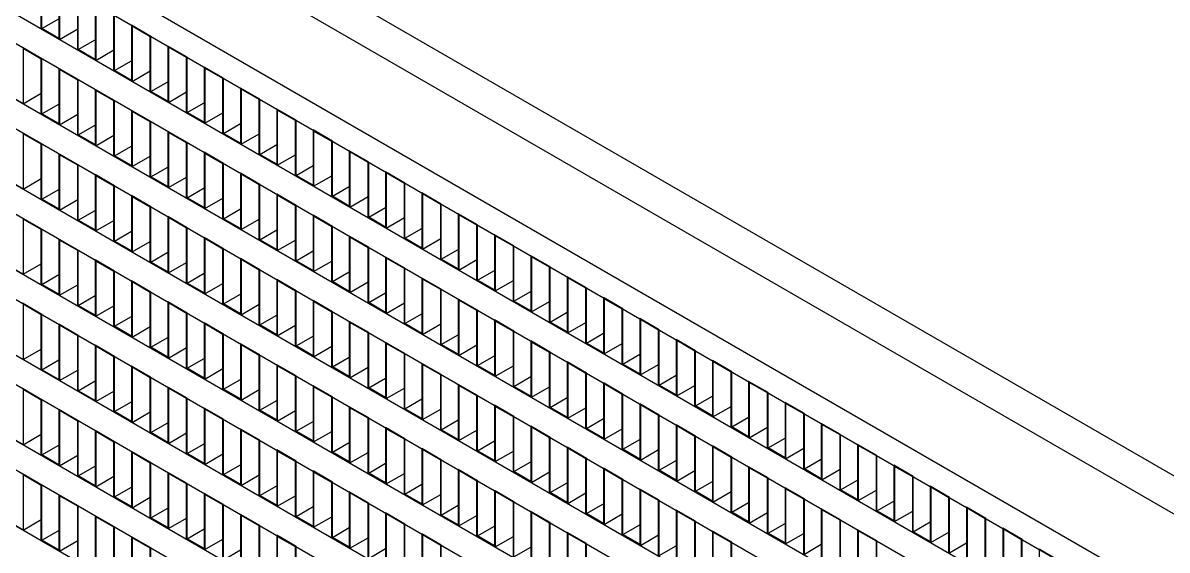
# Model space of a CAD drawing. Header units: millimetres. Extents: x -8604 to -3995, y 3123 to 6155.
# Drawn here: x -6917.2 to -6783.5, y 5052.8 to 5114.4 of the extents above; entities that cross this region are included whole.
import ezdxf

# ---------------------------------------------------------------- set-up
doc = ezdxf.new("R2010")
doc.units = ezdxf.units.MM

msp = doc.modelspace()

# ---------------------------------------------------------------- linework, layer by layer
at = {"color": 7, "linetype": 'Continuous', "lineweight": 25}
for p, q in [((-6934.22, 5148.97), (-6637.24, 4977.52)), ((-6936.16, 5145.62), (-6639.17, 4974.17)), ((-6933.68, 5134.17), (-6649.15, 4969.91)), ((-6930.86, 5129.36), (-6649.43, 4966.89)), ((-6930.86, 5122.82), (-6649.43, 4960.36)), ((-6915.02, 5113.68), (-6915.02, 5120.13)), ((-6914.95, 5113.72), (-6914.95, 5120.17)), ((-6930.86, 5119.39), (-6649.43, 4956.93)), ((-6912.97, 5119.03), (-6912.97, 5112.58)), ((-6912.9, 5118.91), (-6912.9, 5112.46)), ((-6910.77, 5111.23), (-6910.77, 5117.68)), ((-6910.7, 5111.27), (-6910.7, 5117.72)), ((-6908.72, 5116.58), (-6908.72, 5110.13)), ((-6908.65, 5116.46), (-6908.65, 5110.01)), ((-6914.95, 5113.72), (-6912.97, 5114.86)), ((-6906.53, 5108.78), (-6906.53, 5115.23)), ((-6906.46, 5108.82), (-6906.46, 5115.27)), ((-6912.9, 5112.46), (-6915.02, 5113.68)), ((-6912.97, 5112.58), (-6914.95, 5113.72)), ((-6912.9, 5112.46), (-6910.77, 5113.68)), ((-6904.48, 5114.13), (-6904.48, 5107.68)), ((-6902.22, 5112.82), (-6904.48, 5114.13)), ((-6902.29, 5112.78), (-6904.41, 5114.01)), ((-6904.41, 5114.01), (-6904.41, 5107.56)), ((-6930.86, 5112.86), (-6649.43, 4950.4)), ((-6910.7, 5111.27), (-6908.72, 5112.41)), ((-6902.29, 5106.33), (-6902.29, 5112.78)), ((-6902.22, 5106.37), (-6902.22, 5112.82)), ((-6914.95, 5110.21), (-6917.21, 5111.52)), ((-6915.02, 5110.17), (-6917.14, 5111.39)), ((-6917.14, 5111.39), (-6917.14, 5104.94)), ((-6908.65, 5110.01), (-6910.77, 5111.23)), ((-6908.72, 5110.13), (-6910.7, 5111.27)), ((-6908.65, 5110.01), (-6906.53, 5111.23)), ((-6900.24, 5111.68), (-6900.24, 5105.23)), ((-6897.98, 5110.37), (-6900.24, 5111.68)), ((-6898.05, 5110.33), (-6900.17, 5111.56)), ((-6900.17, 5111.56), (-6900.17, 5105.11)), ((-6930.86, 5109.43), (-6649.43, 4946.97)), ((-6915.02, 5103.72), (-6915.02, 5110.17)), ((-6914.95, 5103.76), (-6914.95, 5110.21)), ((-6906.46, 5108.82), (-6904.48, 5109.97)), ((-6898.05, 5103.88), (-6898.05, 5110.33)), ((-6897.98, 5103.92), (-6897.98, 5110.37)), ((-6896, 5109.23), (-6896, 5102.78)), ((-6893.73, 5107.93), (-6896, 5109.23)), ((-6912.97, 5109.07), (-6912.97, 5102.62)), ((-6910.7, 5107.76), (-6912.97, 5109.07)), ((-6910.77, 5107.72), (-6912.9, 5108.94)), ((-6912.9, 5108.94), (-6912.9, 5102.49)), ((-6904.41, 5107.56), (-6906.53, 5108.78)), ((-6904.48, 5107.68), (-6906.46, 5108.82)), ((-6904.41, 5107.56), (-6902.29, 5108.78)), ((-6893.8, 5107.88), (-6895.92, 5109.11)), ((-6895.92, 5109.11), (-6895.92, 5102.66)), ((-6893.8, 5101.43), (-6893.8, 5107.88)), ((-6893.73, 5101.48), (-6893.73, 5107.93)), ((-6910.77, 5101.27), (-6910.77, 5107.72)), ((-6910.7, 5101.31), (-6910.7, 5107.76)), ((-6908.72, 5106.62), (-6908.72, 5100.17)), ((-6906.46, 5105.31), (-6908.72, 5106.62)), ((-6902.22, 5106.37), (-6900.24, 5107.52)), ((-6891.75, 5106.78), (-6891.75, 5100.33)), ((-6889.49, 5105.48), (-6891.75, 5106.78)), ((-6889.56, 5105.44), (-6891.68, 5106.66)), ((-6891.68, 5106.66), (-6891.68, 5100.21)), ((-6917.14, 5104.94), (-6919.26, 5106.17)), ((-6917.14, 5104.94), (-6915.02, 5106.17)), ((-6906.53, 5105.27), (-6908.65, 5106.5)), ((-6908.65, 5106.5), (-6908.65, 5100.04)), ((-6906.53, 5098.82), (-6906.53, 5105.27)), ((-6906.46, 5098.86), (-6906.46, 5105.31)), ((-6900.17, 5105.11), (-6902.29, 5106.33)), ((-6900.24, 5105.23), (-6902.22, 5106.37)), ((-6900.17, 5105.11), (-6898.05, 5106.33)), ((-6889.56, 5098.98), (-6889.56, 5105.44)), ((-6889.49, 5099.03), (-6889.49, 5105.48)), ((-6914.95, 5103.76), (-6912.97, 5104.9)), ((-6904.48, 5104.17), (-6904.48, 5097.72)), ((-6902.22, 5102.86), (-6904.48, 5104.17)), ((-6902.29, 5102.82), (-6904.41, 5104.05)), ((-6904.41, 5104.05), (-6904.41, 5097.6)), ((-6895.92, 5102.66), (-6898.05, 5103.88)), ((-6897.98, 5103.92), (-6896, 5105.07)), ((-6896, 5102.78), (-6897.98, 5103.92)), ((-6895.92, 5102.66), (-6893.8, 5103.88)), ((-6887.51, 5104.33), (-6887.51, 5097.88)), ((-6885.25, 5103.03), (-6887.51, 5104.33)), ((-6885.32, 5102.99), (-6887.44, 5104.21)), ((-6887.44, 5104.21), (-6887.44, 5097.76)), ((-6930.86, 5102.9), (-6649.43, 4940.44)), ((-6912.9, 5102.49), (-6915.02, 5103.72)), ((-6912.97, 5102.62), (-6914.95, 5103.76)), ((-6912.9, 5102.49), (-6910.77, 5103.72)), ((-6902.29, 5096.37), (-6902.29, 5102.82)), ((-6902.22, 5096.41), (-6902.22, 5102.86)), ((-6893.73, 5101.48), (-6891.75, 5102.62)), ((-6885.32, 5096.54), (-6885.32, 5102.99)), ((-6885.25, 5096.58), (-6885.25, 5103.03)), ((-6914.95, 5100.25), (-6917.21, 5101.55)), ((-6915.02, 5100.21), (-6917.14, 5101.43)), ((-6917.14, 5101.43), (-6917.14, 5094.98)), ((-6908.65, 5100.04), (-6910.77, 5101.27)), ((-6910.7, 5101.31), (-6908.72, 5102.45)), ((-6908.72, 5100.17), (-6910.7, 5101.31)), ((-6908.65, 5100.04), (-6906.53, 5101.27)), ((-6900.24, 5101.72), (-6900.24, 5095.27)), ((-6897.98, 5100.41), (-6900.24, 5101.72)), ((-6898.05, 5100.37), (-6900.17, 5101.6)), ((-6900.17, 5101.6), (-6900.17, 5095.15)), ((-6891.68, 5100.21), (-6893.8, 5101.43)), ((-6891.75, 5100.33), (-6893.73, 5101.48)), ((-6891.68, 5100.21), (-6889.56, 5101.43)), ((-6883.27, 5101.88), (-6883.27, 5095.43)), ((-6881.01, 5100.58), (-6883.27, 5101.88)), ((-6881.08, 5100.54), (-6883.2, 5101.76)), ((-6883.2, 5101.76), (-6883.2, 5095.31)), ((-6915.02, 5093.76), (-6915.02, 5100.21)), ((-6914.95, 5093.8), (-6914.95, 5100.25)), ((-6906.46, 5098.86), (-6904.48, 5100)), ((-6898.05, 5093.92), (-6898.05, 5100.37)), ((-6897.98, 5093.96), (-6897.98, 5100.41)), ((-6889.49, 5099.03), (-6887.51, 5100.17)), ((-6881.08, 5094.09), (-6881.08, 5100.54)), ((-6881.01, 5094.13), (-6881.01, 5100.58)), ((-6930.86, 5099.47), (-6649.43, 4937.01)), ((-6912.97, 5099.11), (-6912.97, 5092.65)), ((-6910.7, 5097.8), (-6912.97, 5099.11)), ((-6910.77, 5097.76), (-6912.9, 5098.98)), ((-6912.9, 5098.98), (-6912.9, 5092.53)), ((-6904.41, 5097.6), (-6906.53, 5098.82)), ((-6904.48, 5097.72), (-6906.46, 5098.86)), ((-6904.41, 5097.6), (-6902.29, 5098.82)), ((-6896, 5099.27), (-6896, 5092.82)), ((-6893.73, 5097.96), (-6896, 5099.27)), ((-6893.8, 5097.92), (-6895.92, 5099.15)), ((-6895.92, 5099.15), (-6895.92, 5092.7)), ((-6887.44, 5097.76), (-6889.56, 5098.98)), ((-6887.51, 5097.88), (-6889.49, 5099.03)), ((-6887.44, 5097.76), (-6885.32, 5098.98)), ((-6879.03, 5099.44), (-6879.03, 5092.98)), ((-6876.76, 5098.13), (-6879.03, 5099.44)), ((-6876.83, 5098.09), (-6878.95, 5099.31)), ((-6878.95, 5099.31), (-6878.95, 5092.86)), ((-6910.77, 5091.31), (-6910.77, 5097.76)), ((-6910.7, 5091.35), (-6910.7, 5097.8)), ((-6902.22, 5096.41), (-6900.24, 5097.55)), ((-6893.8, 5091.47), (-6893.8, 5097.92)), ((-6893.73, 5091.51), (-6893.73, 5097.96)), ((-6885.25, 5096.58), (-6883.27, 5097.72)), ((-6876.83, 5091.64), (-6876.83, 5098.09)), ((-6876.76, 5091.68), (-6876.76, 5098.13)), ((-6917.14, 5094.98), (-6919.26, 5096.21)), ((-6917.14, 5094.98), (-6915.02, 5096.21)), ((-6908.72, 5096.66), (-6908.72, 5090.21)), ((-6906.46, 5095.35), (-6908.72, 5096.66)), ((-6906.53, 5095.31), (-6908.65, 5096.53)), ((-6908.65, 5096.53), (-6908.65, 5090.08)), ((-6900.17, 5095.15), (-6902.29, 5096.37)), ((-6900.24, 5095.27), (-6902.22, 5096.41)), ((-6900.17, 5095.15), (-6898.05, 5096.37)), ((-6891.75, 5096.82), (-6891.75, 5090.37)), ((-6889.49, 5095.51), (-6891.75, 5096.82)), ((-6889.56, 5095.47), (-6891.68, 5096.7)), ((-6891.68, 5096.7), (-6891.68, 5090.25)), ((-6883.2, 5095.31), (-6885.32, 5096.54)), ((-6883.27, 5095.43), (-6885.25, 5096.58)), ((-6883.2, 5095.31), (-6881.08, 5096.54)), ((-6874.78, 5096.99), (-6874.78, 5090.54)), ((-6872.52, 5095.68), (-6874.78, 5096.99)), ((-6872.59, 5095.64), (-6874.71, 5096.86)), ((-6874.71, 5096.86), (-6874.71, 5090.41)), ((-6914.95, 5093.8), (-6912.97, 5094.94)), ((-6906.53, 5088.86), (-6906.53, 5095.31)), ((-6906.46, 5088.9), (-6906.46, 5095.35)), ((-6897.98, 5093.96), (-6896, 5095.11)), ((-6889.56, 5089.02), (-6889.56, 5095.47)), ((-6889.49, 5089.06), (-6889.49, 5095.51)), ((-6881.01, 5094.13), (-6879.03, 5095.27)), ((-6872.59, 5089.19), (-6872.59, 5095.64)), ((-6872.52, 5089.23), (-6872.52, 5095.68)), ((-6870.54, 5094.54), (-6870.54, 5088.09)), ((-6868.28, 5093.23), (-6870.54, 5094.54)), ((-6912.9, 5092.53), (-6915.02, 5093.76)), ((-6912.97, 5092.65), (-6914.95, 5093.8)), ((-6912.9, 5092.53), (-6910.77, 5093.76)), ((-6904.48, 5094.21), (-6904.48, 5087.76)), ((-6902.22, 5092.9), (-6904.48, 5094.21)), ((-6902.29, 5092.86), (-6904.41, 5094.08)), ((-6904.41, 5094.08), (-6904.41, 5087.63)), ((-6895.92, 5092.7), (-6898.05, 5093.92)), ((-6896, 5092.82), (-6897.98, 5093.96)), ((-6895.92, 5092.7), (-6893.8, 5093.92)), ((-6887.51, 5094.37), (-6887.51, 5087.92)), ((-6885.25, 5093.07), (-6887.51, 5094.37)), ((-6885.32, 5093.02), (-6887.44, 5094.25)), ((-6887.44, 5094.25), (-6887.44, 5087.8)), ((-6878.95, 5092.86), (-6881.08, 5094.09)), ((-6879.03, 5092.98), (-6881.01, 5094.13)), ((-6878.95, 5092.86), (-6876.83, 5094.09)), ((-6868.35, 5093.19), (-6870.47, 5094.41)), ((-6870.47, 5094.41), (-6870.47, 5087.96)), ((-6868.35, 5086.74), (-6868.35, 5093.19)), ((-6868.28, 5086.78), (-6868.28, 5093.23)), ((-6930.86, 5092.94), (-6649.43, 4930.47)), ((-6910.7, 5091.35), (-6908.72, 5092.49)), ((-6902.29, 5086.41), (-6902.29, 5092.86)), ((-6902.22, 5086.45), (-6902.22, 5092.9)), ((-6893.73, 5091.51), (-6891.75, 5092.66)), ((-6885.32, 5086.57), (-6885.32, 5093.02)), ((-6885.25, 5086.61), (-6885.25, 5093.07)), ((-6883.27, 5091.92), (-6883.27, 5085.47)), ((-6881.01, 5090.62), (-6883.27, 5091.92)), ((-6876.76, 5091.68), (-6874.78, 5092.82)), ((-6866.3, 5092.09), (-6866.3, 5085.64)), ((-6864.03, 5090.78), (-6866.3, 5092.09)), ((-6864.11, 5090.74), (-6866.23, 5091.96)), ((-6866.23, 5091.96), (-6866.23, 5085.51)), ((-6914.95, 5090.29), (-6917.21, 5091.59)), ((-6915.02, 5090.25), (-6917.14, 5091.47)), ((-6917.14, 5091.47), (-6917.14, 5085.02)), ((-6908.65, 5090.08), (-6910.77, 5091.31)), ((-6908.72, 5090.21), (-6910.7, 5091.35)), ((-6908.65, 5090.08), (-6906.53, 5091.31)), ((-6900.24, 5091.76), (-6900.24, 5085.31)), ((-6897.98, 5090.45), (-6900.24, 5091.76)), ((-6898.05, 5090.41), (-6900.17, 5091.64)), ((-6900.17, 5091.64), (-6900.17, 5085.18)), ((-6891.68, 5090.25), (-6893.8, 5091.47)), ((-6891.75, 5090.37), (-6893.73, 5091.51)), ((-6891.68, 5090.25), (-6889.56, 5091.47)), ((-6881.08, 5090.58), (-6883.2, 5091.8)), ((-6883.2, 5091.8), (-6883.2, 5085.35)), ((-6881.08, 5084.12), (-6881.08, 5090.58)), ((-6881.01, 5084.17), (-6881.01, 5090.62)), ((-6874.71, 5090.41), (-6876.83, 5091.64)), ((-6874.78, 5090.54), (-6876.76, 5091.68)), ((-6874.71, 5090.41), (-6872.59, 5091.64)), ((-6864.11, 5084.29), (-6864.11, 5090.74)), ((-6864.03, 5084.33), (-6864.03, 5090.78)), ((-6930.86, 5089.51), (-6649.43, 4927.04)), ((-6915.02, 5083.79), (-6915.02, 5090.25)), ((-6914.95, 5083.84), (-6914.95, 5090.29)), ((-6906.46, 5088.9), (-6904.48, 5090.04)), ((-6898.05, 5083.96), (-6898.05, 5090.41)), ((-6897.98, 5084), (-6897.98, 5090.45)), ((-6896, 5089.31), (-6896, 5082.86)), ((-6893.73, 5088), (-6896, 5089.31)), ((-6893.8, 5087.96), (-6895.92, 5089.19)), ((-6895.92, 5089.19), (-6895.92, 5082.74)), ((-6889.49, 5089.06), (-6887.51, 5090.21)), ((-6879.03, 5089.47), (-6879.03, 5083.02)), ((-6876.76, 5088.17), (-6879.03, 5089.47)), ((-6876.83, 5088.13), (-6878.95, 5089.35)), ((-6878.95, 5089.35), (-6878.95, 5082.9)), ((-6870.47, 5087.96), (-6872.59, 5089.19)), ((-6872.52, 5089.23), (-6870.54, 5090.37)), ((-6870.54, 5088.09), (-6872.52, 5089.23)), ((-6870.47, 5087.96), (-6868.35, 5089.19)), ((-6862.05, 5089.64), (-6862.05, 5083.19)), ((-6859.79, 5088.33), (-6862.05, 5089.64)), ((-6859.86, 5088.29), (-6861.98, 5089.52)), ((-6861.98, 5089.52), (-6861.98, 5083.07)), ((-6912.97, 5089.14), (-6912.97, 5082.69)), ((-6910.7, 5087.84), (-6912.97, 5089.14)), ((-6910.77, 5087.8), (-6912.9, 5089.02)), ((-6912.9, 5089.02), (-6912.9, 5082.57)), ((-6910.7, 5081.39), (-6910.7, 5087.84)), ((-6904.41, 5087.63), (-6906.53, 5088.86)), ((-6904.48, 5087.76), (-6906.46, 5088.9)), ((-6904.41, 5087.63), (-6902.29, 5088.86)), ((-6893.8, 5081.51), (-6893.8, 5087.96)), ((-6893.73, 5081.55), (-6893.73, 5088)), ((-6887.44, 5087.8), (-6889.56, 5089.02)), ((-6887.51, 5087.92), (-6889.49, 5089.06)), ((-6887.44, 5087.8), (-6885.32, 5089.02)), ((-6876.83, 5081.68), (-6876.83, 5088.13)), ((-6876.76, 5081.72), (-6876.76, 5088.17)), ((-6868.28, 5086.78), (-6866.3, 5087.92)), ((-6859.86, 5081.84), (-6859.86, 5088.29)), ((-6859.79, 5081.88), (-6859.79, 5088.33)), ((-6910.77, 5081.35), (-6910.77, 5087.8)), ((-6908.72, 5086.69), (-6908.72, 5080.24)), ((-6906.46, 5085.39), (-6908.72, 5086.69)), ((-6906.53, 5085.35), (-6908.65, 5086.57)), ((-6908.65, 5086.57), (-6908.65, 5080.12)), ((-6902.22, 5086.45), (-6900.24, 5087.59)), ((-6891.75, 5086.86), (-6891.75, 5080.41)), ((-6889.49, 5085.55), (-6891.75, 5086.86)), ((-6889.56, 5085.51), (-6891.68, 5086.74)), ((-6891.68, 5086.74), (-6891.68, 5080.29)), ((-6883.2, 5085.35), (-6885.32, 5086.57)), ((-6885.25, 5086.61), (-6883.27, 5087.76)), ((-6883.27, 5085.47), (-6885.25, 5086.61)), ((-6883.2, 5085.35), (-6881.08, 5086.57)), ((-6874.78, 5087.02), (-6874.78, 5080.57)), ((-6872.52, 5085.72), (-6874.78, 5087.02)), ((-6872.59, 5085.68), (-6874.71, 5086.9)), ((-6874.71, 5086.9), (-6874.71, 5080.45)), ((-6866.23, 5085.51), (-6868.35, 5086.74)), ((-6866.3, 5085.64), (-6868.28, 5086.78)), ((-6866.23, 5085.51), (-6864.11, 5086.74)), ((-6857.81, 5087.19), (-6857.81, 5080.74)), ((-6855.55, 5085.88), (-6857.81, 5087.19)), ((-6855.62, 5085.84), (-6857.74, 5087.07)), ((-6857.74, 5087.07), (-6857.74, 5080.62)), ((-6917.14, 5085.02), (-6919.26, 5086.24)), ((-6917.14, 5085.02), (-6915.02, 5086.24)), ((-6906.53, 5078.9), (-6906.53, 5085.35)), ((-6906.46, 5078.94), (-6906.46, 5085.39)), ((-6900.17, 5085.18), (-6902.29, 5086.41)), ((-6900.24, 5085.31), (-6902.22, 5086.45)), ((-6900.17, 5085.18), (-6898.05, 5086.41)), ((-6897.98, 5084), (-6896, 5085.14)), ((-6889.56, 5079.06), (-6889.56, 5085.51)), ((-6889.49, 5079.1), (-6889.49, 5085.55)), ((-6881.01, 5084.17), (-6879.03, 5085.31)), ((-6872.59, 5079.23), (-6872.59, 5085.68)), ((-6872.52, 5079.27), (-6872.52, 5085.72)), ((-6864.03, 5084.33), (-6862.05, 5085.47)), ((-6855.62, 5079.39), (-6855.62, 5085.84)), ((-6855.55, 5079.43), (-6855.55, 5085.88)), ((-6914.95, 5083.84), (-6912.97, 5084.98)), ((-6912.97, 5082.69), (-6914.95, 5083.84)), ((-6904.48, 5084.25), (-6904.48, 5077.79)), ((-6902.22, 5082.94), (-6904.48, 5084.25)), ((-6902.29, 5082.9), (-6904.41, 5084.12)), ((-6904.41, 5084.12), (-6904.41, 5077.67)), ((-6895.92, 5082.74), (-6898.05, 5083.96)), ((-6896, 5082.86), (-6897.98, 5084)), ((-6895.92, 5082.74), (-6893.8, 5083.96)), ((-6887.51, 5084.41), (-6887.51, 5077.96)), ((-6885.25, 5083.1), (-6887.51, 5084.41)), ((-6885.32, 5083.06), (-6887.44, 5084.29)), ((-6887.44, 5084.29), (-6887.44, 5077.84)), ((-6878.95, 5082.9), (-6881.08, 5084.12)), ((-6879.03, 5083.02), (-6881.01, 5084.17)), ((-6878.95, 5082.9), (-6876.83, 5084.12)), ((-6870.54, 5084.57), (-6870.54, 5078.12)), ((-6868.28, 5083.27), (-6870.54, 5084.57)), ((-6868.35, 5083.23), (-6870.47, 5084.45)), ((-6870.47, 5084.45), (-6870.47, 5078)), ((-6861.98, 5083.07), (-6864.11, 5084.29)), ((-6862.05, 5083.19), (-6864.03, 5084.33)), ((-6861.98, 5083.07), (-6859.86, 5084.29)), ((-6853.57, 5084.74), (-6853.57, 5078.29)), ((-6851.31, 5083.43), (-6853.57, 5084.74)), ((-6851.38, 5083.39), (-6853.5, 5084.62)), ((-6853.5, 5084.62), (-6853.5, 5078.17)), ((-6930.86, 5082.98), (-6649.43, 4920.51)), ((-6912.9, 5082.57), (-6915.02, 5083.79)), ((-6912.9, 5082.57), (-6910.77, 5083.79)), ((-6910.7, 5081.39), (-6908.72, 5082.53)), ((-6902.29, 5076.45), (-6902.29, 5082.9)), ((-6902.22, 5076.49), (-6902.22, 5082.94)), ((-6893.73, 5081.55), (-6891.75, 5082.69)), ((-6885.32, 5076.61), (-6885.32, 5083.06)), ((-6885.25, 5076.65), (-6885.25, 5083.1)), ((-6876.76, 5081.72), (-6874.78, 5082.86)), ((-6868.35, 5076.78), (-6868.35, 5083.23)), ((-6868.28, 5076.82), (-6868.28, 5083.27)), ((-6859.79, 5081.88), (-6857.81, 5083.02)), ((-6851.38, 5076.94), (-6851.38, 5083.39)), ((-6851.31, 5076.98), (-6851.31, 5083.43)), ((-6914.95, 5080.32), (-6917.21, 5081.63)), ((-6915.02, 5080.28), (-6917.14, 5081.51)), ((-6917.14, 5081.51), (-6917.14, 5075.06)), ((-6908.65, 5080.12), (-6910.77, 5081.35)), ((-6908.72, 5080.24), (-6910.7, 5081.39)), ((-6908.65, 5080.12), (-6906.53, 5081.35)), ((-6900.24, 5081.8), (-6900.24, 5075.35)), ((-6897.98, 5080.49), (-6900.24, 5081.8)), ((-6898.05, 5080.45), (-6900.17, 5081.67)), ((-6900.17, 5081.67), (-6900.17, 5075.22)), ((-6891.68, 5080.29), (-6893.8, 5081.51)), ((-6891.75, 5080.41), (-6893.73, 5081.55)), ((-6891.68, 5080.29), (-6889.56, 5081.51)), ((-6883.27, 5081.96), (-6883.27, 5075.51)), ((-6881.01, 5080.65), (-6883.27, 5081.96)), ((-6881.08, 5080.61), (-6883.2, 5081.84)), ((-6883.2, 5081.84), (-6883.2, 5075.39)), ((-6874.71, 5080.45), (-6876.83, 5081.68)), ((-6874.78, 5080.57), (-6876.76, 5081.72)), ((-6874.71, 5080.45), (-6872.59, 5081.68)), ((-6866.3, 5082.13), (-6866.3, 5075.67)), ((-6864.03, 5080.82), (-6866.3, 5082.13)), ((-6864.11, 5080.78), (-6866.23, 5082)), ((-6866.23, 5082), (-6866.23, 5075.55)), ((-6857.74, 5080.62), (-6859.86, 5081.84)), ((-6857.81, 5080.74), (-6859.79, 5081.88)), ((-6857.74, 5080.62), (-6855.62, 5081.84)), ((-6849.33, 5082.29), (-6849.33, 5075.84)), ((-6847.06, 5080.98), (-6849.33, 5082.29)), ((-6847.13, 5080.94), (-6849.26, 5082.17)), ((-6849.26, 5082.17), (-6849.26, 5075.72)), ((-6915.02, 5073.83), (-6915.02, 5080.28)), ((-6914.95, 5073.87), (-6914.95, 5080.32)), ((-6906.46, 5078.94), (-6904.48, 5080.08)), ((-6898.05, 5074), (-6898.05, 5080.45)), ((-6897.98, 5074.04), (-6897.98, 5080.49)), ((-6889.49, 5079.1), (-6887.51, 5080.25)), ((-6881.08, 5074.16), (-6881.08, 5080.61)), ((-6881.01, 5074.2), (-6881.01, 5080.65)), ((-6872.52, 5079.27), (-6870.54, 5080.41)), ((-6864.11, 5074.33), (-6864.11, 5080.78)), ((-6864.03, 5074.37), (-6864.03, 5080.82)), ((-6855.55, 5079.43), (-6853.57, 5080.58)), ((-6847.13, 5074.49), (-6847.13, 5080.94)), ((-6847.06, 5074.53), (-6847.06, 5080.98)), ((-6845.08, 5079.84), (-6845.08, 5073.39)), ((-6842.82, 5078.54), (-6845.08, 5079.84)), ((-6930.86, 5079.55), (-6649.43, 4917.08)), ((-6912.97, 5079.18), (-6912.97, 5072.73)), ((-6910.7, 5077.88), (-6912.97, 5079.18)), ((-6910.77, 5077.83), (-6912.9, 5079.06)), ((-6912.9, 5079.06), (-6912.9, 5072.61)), ((-6904.41, 5077.67), (-6906.53, 5078.9)), ((-6904.48, 5077.79), (-6906.46, 5078.94)), ((-6904.41, 5077.67), (-6902.29, 5078.9)), ((-6896, 5079.35), (-6896, 5072.9)), ((-6893.73, 5078.04), (-6896, 5079.35)), ((-6893.8, 5078), (-6895.92, 5079.22)), ((-6895.92, 5079.22), (-6895.92, 5072.77)), ((-6887.44, 5077.84), (-6889.56, 5079.06)), ((-6887.51, 5077.96), (-6889.49, 5079.1)), ((-6887.44, 5077.84), (-6885.32, 5079.06)), ((-6879.03, 5079.51), (-6879.03, 5073.06)), ((-6876.76, 5078.21), (-6879.03, 5079.51)), ((-6876.83, 5078.16), (-6878.95, 5079.39)), ((-6878.95, 5079.39), (-6878.95, 5072.94)), ((-6870.47, 5078), (-6872.59, 5079.23)), ((-6870.54, 5078.12), (-6872.52, 5079.27)), ((-6870.47, 5078), (-6868.35, 5079.23)), ((-6862.05, 5079.68), (-6862.05, 5073.23)), ((-6859.79, 5078.37), (-6862.05, 5079.68)), ((-6859.86, 5078.33), (-6861.98, 5079.55)), ((-6861.98, 5079.55), (-6861.98, 5073.1)), ((-6853.5, 5078.17), (-6855.62, 5079.39)), ((-6853.57, 5078.29), (-6855.55, 5079.43)), ((-6853.5, 5078.17), (-6851.38, 5079.39)), ((-6842.89, 5078.49), (-6845.01, 5079.72)), ((-6845.01, 5079.72), (-6845.01, 5073.27)), ((-6842.89, 5072.04), (-6842.89, 5078.49)), ((-6842.82, 5072.08), (-6842.82, 5078.54)), ((-6910.77, 5071.38), (-6910.77, 5077.83)), ((-6910.7, 5071.42), (-6910.7, 5077.88)), ((-6902.22, 5076.49), (-6900.24, 5077.63)), ((-6893.8, 5071.55), (-6893.8, 5078)), ((-6893.73, 5071.59), (-6893.73, 5078.04)), ((-6885.25, 5076.65), (-6883.27, 5077.8)), ((-6876.83, 5071.71), (-6876.83, 5078.16)), ((-6876.76, 5071.75), (-6876.76, 5078.21)), ((-6868.28, 5076.82), (-6866.3, 5077.96)), ((-6859.86, 5071.88), (-6859.86, 5078.33)), ((-6859.79, 5071.92), (-6859.79, 5078.37)), ((-6857.81, 5077.23), (-6857.81, 5070.78)), ((-6855.55, 5075.92), (-6857.81, 5077.23)), ((-6851.31, 5076.98), (-6849.33, 5078.13)), ((-6840.84, 5077.39), (-6840.84, 5070.94)), ((-6838.58, 5076.09), (-6840.84, 5077.39)), ((-6838.65, 5076.04), (-6840.77, 5077.27)), ((-6840.77, 5077.27), (-6840.77, 5070.82)), ((-6917.14, 5075.06), (-6919.26, 5076.28)), ((-6917.14, 5075.06), (-6915.02, 5076.28)), ((-6908.72, 5076.73), (-6908.72, 5070.28)), ((-6906.46, 5075.43), (-6908.72, 5076.73)), ((-6906.53, 5075.39), (-6908.65, 5076.61)), ((-6908.65, 5076.61), (-6908.65, 5070.16)), ((-6900.17, 5075.22), (-6902.29, 5076.45)), ((-6900.24, 5075.35), (-6902.22, 5076.49)), ((-6900.17, 5075.22), (-6898.05, 5076.45)), ((-6891.75, 5076.9), (-6891.75, 5070.45)), ((-6889.49, 5075.59), (-6891.75, 5076.9)), ((-6889.56, 5075.55), (-6891.68, 5076.77)), ((-6891.68, 5076.77), (-6891.68, 5070.32)), ((-6883.2, 5075.39), (-6885.32, 5076.61)), ((-6883.27, 5075.51), (-6885.25, 5076.65)), ((-6883.2, 5075.39), (-6881.08, 5076.61)), ((-6874.78, 5077.06), (-6874.78, 5070.61)), ((-6872.52, 5075.76), (-6874.78, 5077.06)), ((-6872.59, 5075.72), (-6874.71, 5076.94)), ((-6874.71, 5076.94), (-6874.71, 5070.49)), ((-6866.23, 5075.55), (-6868.35, 5076.78)), ((-6866.3, 5075.67), (-6868.28, 5076.82)), ((-6866.23, 5075.55), (-6864.11, 5076.78)), ((-6855.62, 5075.88), (-6857.74, 5077.1)), ((-6857.74, 5077.1), (-6857.74, 5070.65)), ((-6855.62, 5069.43), (-6855.62, 5075.88)), ((-6855.55, 5069.47), (-6855.55, 5075.92)), ((-6849.26, 5075.72), (-6851.38, 5076.94)), ((-6849.33, 5075.84), (-6851.31, 5076.98)), ((-6849.26, 5075.72), (-6847.13, 5076.94)), ((-6838.65, 5069.59), (-6838.65, 5076.04)), ((-6838.58, 5069.64), (-6838.58, 5076.09)), ((-6914.95, 5073.87), (-6912.97, 5075.02)), ((-6906.53, 5068.93), (-6906.53, 5075.39)), ((-6906.46, 5068.98), (-6906.46, 5075.43)), ((-6897.98, 5074.04), (-6896, 5075.18)), ((-6889.56, 5069.1), (-6889.56, 5075.55)), ((-6889.49, 5069.14), (-6889.49, 5075.59)), ((-6887.51, 5074.45), (-6887.51, 5068)), ((-6885.25, 5073.14), (-6887.51, 5074.45)), ((-6881.01, 5074.2), (-6879.03, 5075.35)), ((-6872.59, 5069.26), (-6872.59, 5075.72)), ((-6872.52, 5069.31), (-6872.52, 5075.76)), ((-6870.54, 5074.61), (-6870.54, 5068.16)), ((-6868.28, 5073.31), (-6870.54, 5074.61)), ((-6868.35, 5073.27), (-6870.47, 5074.49)), ((-6870.47, 5074.49), (-6870.47, 5068.04)), ((-6864.03, 5074.37), (-6862.05, 5075.51)), ((-6853.57, 5074.78), (-6853.57, 5068.33)), ((-6851.31, 5073.47), (-6853.57, 5074.78)), ((-6851.38, 5073.43), (-6853.5, 5074.66)), ((-6853.5, 5074.66), (-6853.5, 5068.2)), ((-6845.01, 5073.27), (-6847.13, 5074.49)), ((-6847.06, 5074.53), (-6845.08, 5075.68)), ((-6845.08, 5073.39), (-6847.06, 5074.53)), ((-6845.01, 5073.27), (-6842.89, 5074.49)), ((-6836.6, 5074.94), (-6836.6, 5068.49)), ((-6834.34, 5073.64), (-6836.6, 5074.94)), ((-6834.41, 5073.6), (-6836.53, 5074.82)), ((-6836.53, 5074.82), (-6836.53, 5068.37)), ((-6912.9, 5072.61), (-6915.02, 5073.83)), ((-6912.97, 5072.73), (-6914.95, 5073.87)), ((-6912.9, 5072.61), (-6910.77, 5073.83)), ((-6904.48, 5074.28), (-6904.48, 5067.83)), ((-6902.22, 5072.98), (-6904.48, 5074.28)), ((-6902.29, 5072.94), (-6904.41, 5074.16)), ((-6904.41, 5074.16), (-6904.41, 5067.71)), ((-6895.92, 5072.77), (-6898.05, 5074)), ((-6896, 5072.9), (-6897.98, 5074.04)), ((-6895.92, 5072.77), (-6893.8, 5074)), ((-6885.32, 5073.1), (-6887.44, 5074.33)), ((-6887.44, 5074.33), (-6887.44, 5067.87)), ((-6885.25, 5066.69), (-6885.25, 5073.14)), ((-6878.95, 5072.94), (-6881.08, 5074.16)), ((-6879.03, 5073.06), (-6881.01, 5074.2)), ((-6878.95, 5072.94), (-6876.83, 5074.16)), ((-6868.35, 5066.82), (-6868.35, 5073.27)), ((-6868.28, 5066.86), (-6868.28, 5073.31)), ((-6861.98, 5073.1), (-6864.11, 5074.33)), ((-6862.05, 5073.23), (-6864.03, 5074.37)), ((-6861.98, 5073.1), (-6859.86, 5074.33)), ((-6851.38, 5066.98), (-6851.38, 5073.43)), ((-6851.31, 5067.02), (-6851.31, 5073.47)), ((-6842.82, 5072.08), (-6840.84, 5073.23)), ((-6834.41, 5067.15), (-6834.41, 5073.6)), ((-6834.34, 5067.19), (-6834.34, 5073.64)), ((-6930.86, 5073.02), (-6650.26, 4911.03)), ((-6910.7, 5071.42), (-6908.72, 5072.57)), ((-6902.29, 5066.49), (-6902.29, 5072.94)), ((-6902.22, 5066.53), (-6902.22, 5072.98)), ((-6900.24, 5071.83), (-6900.24, 5065.38)), ((-6897.98, 5070.53), (-6900.24, 5071.83)), ((-6893.73, 5071.59), (-6891.75, 5072.73)), ((-6885.32, 5066.65), (-6885.32, 5073.1)), ((-6883.27, 5072), (-6883.27, 5065.55)), ((-6881.01, 5070.69), (-6883.27, 5072)), ((-6881.08, 5070.65), (-6883.2, 5071.88)), ((-6883.2, 5071.88), (-6883.2, 5065.43)), ((-6876.76, 5071.75), (-6874.78, 5072.9)), ((-6866.3, 5072.16), (-6866.3, 5065.71)), ((-6864.03, 5070.86), (-6866.3, 5072.16)), ((-6864.11, 5070.82), (-6866.23, 5072.04)), ((-6866.23, 5072.04), (-6866.23, 5065.59)), ((-6857.74, 5070.65), (-6859.86, 5071.88)), ((-6859.79, 5071.92), (-6857.81, 5073.06)), ((-6857.81, 5070.78), (-6859.79, 5071.92)), ((-6857.74, 5070.65), (-6855.62, 5071.88)), ((-6849.33, 5072.33), (-6849.33, 5065.88)), ((-6847.06, 5071.02), (-6849.33, 5072.33)), ((-6847.13, 5070.98), (-6849.26, 5072.21)), ((-6849.26, 5072.21), (-6849.26, 5065.76)), ((-6840.77, 5070.82), (-6842.89, 5072.04)), ((-6840.84, 5070.94), (-6842.82, 5072.08)), ((-6840.77, 5070.82), (-6838.65, 5072.04)), ((-6832.36, 5072.49), (-6832.36, 5066.04)), ((-6830.09, 5071.19), (-6832.36, 5072.49)), ((-6830.16, 5071.15), (-6832.29, 5072.37)), ((-6832.29, 5072.37), (-6832.29, 5065.92)), ((-6914.95, 5070.36), (-6917.21, 5071.67)), ((-6915.02, 5070.32), (-6917.14, 5071.55)), ((-6917.14, 5071.55), (-6917.14, 5065.1)), ((-6908.65, 5070.16), (-6910.77, 5071.38)), ((-6908.72, 5070.28), (-6910.7, 5071.42)), ((-6908.65, 5070.16), (-6906.53, 5071.38)), ((-6898.05, 5070.49), (-6900.17, 5071.71)), ((-6900.17, 5071.71), (-6900.17, 5065.26)), ((-6898.05, 5064.04), (-6898.05, 5070.49)), ((-6897.98, 5064.08), (-6897.98, 5070.53)), ((-6891.68, 5070.32), (-6893.8, 5071.55)), ((-6891.75, 5070.45), (-6893.73, 5071.59)), ((-6891.68, 5070.32), (-6889.56, 5071.55)), ((-6881.08, 5064.2), (-6881.08, 5070.65)), ((-6881.01, 5064.24), (-6881.01, 5070.69)), ((-6874.71, 5070.49), (-6876.83, 5071.71)), ((-6874.78, 5070.61), (-6876.76, 5071.75)), ((-6874.71, 5070.49), (-6872.59, 5071.71)), ((-6872.52, 5069.31), (-6870.54, 5070.45)), ((-6864.11, 5064.37), (-6864.11, 5070.82)), ((-6864.03, 5064.41), (-6864.03, 5070.86)), ((-6855.55, 5069.47), (-6853.57, 5070.61)), ((-6847.13, 5064.53), (-6847.13, 5070.98)), ((-6847.06, 5064.57), (-6847.06, 5071.02)), ((-6838.58, 5069.64), (-6836.6, 5070.78)), ((-6830.16, 5064.7), (-6830.16, 5071.15)), ((-6830.09, 5064.74), (-6830.09, 5071.19)), ((-6930.86, 5069.59), (-6650.17, 4907.55)), ((-6915.02, 5063.87), (-6915.02, 5070.32)), ((-6914.95, 5063.91), (-6914.95, 5070.36)), ((-6912.97, 5069.22), (-6912.97, 5062.77)), ((-6910.7, 5067.91), (-6912.97, 5069.22)), ((-6910.77, 5067.87), (-6912.9, 5069.1)), ((-6912.9, 5069.1), (-6912.9, 5062.65)), ((-6906.46, 5068.98), (-6904.48, 5070.12)), ((-6896, 5069.38), (-6896, 5062.93)), ((-6893.73, 5068.08), (-6896, 5069.38)), ((-6893.8, 5068.04), (-6895.92, 5069.26)), ((-6895.92, 5069.26), (-6895.92, 5062.81)), ((-6887.44, 5067.87), (-6889.56, 5069.1)), ((-6889.49, 5069.14), (-6887.51, 5070.28)), ((-6887.51, 5068), (-6889.49, 5069.14)), ((-6887.44, 5067.87), (-6885.32, 5069.1)), ((-6879.03, 5069.55), (-6879.03, 5063.1)), ((-6876.76, 5068.24), (-6879.03, 5069.55)), ((-6876.83, 5068.2), (-6878.95, 5069.43)), ((-6878.95, 5069.43), (-6878.95, 5062.98)), ((-6870.47, 5068.04), (-6872.59, 5069.26)), ((-6870.54, 5068.16), (-6872.52, 5069.31)), ((-6870.47, 5068.04), (-6868.35, 5069.26)), ((-6862.05, 5069.71), (-6862.05, 5063.26)), ((-6859.79, 5068.41), (-6862.05, 5069.71)), ((-6859.86, 5068.37), (-6861.98, 5069.59)), ((-6861.98, 5069.59), (-6861.98, 5063.14)), ((-6853.5, 5068.2), (-6855.62, 5069.43)), ((-6853.57, 5068.33), (-6855.55, 5069.47)), ((-6853.5, 5068.2), (-6851.38, 5069.43)), ((-6845.08, 5069.88), (-6845.08, 5063.43)), ((-6842.82, 5068.57), (-6845.08, 5069.88)), ((-6842.89, 5068.53), (-6845.01, 5069.76)), ((-6845.01, 5069.76), (-6845.01, 5063.31)), ((-6836.53, 5068.37), (-6838.65, 5069.59)), ((-6836.6, 5068.49), (-6838.58, 5069.64)), ((-6836.53, 5068.37), (-6834.41, 5069.59)), ((-6828.11, 5070.04), (-6828.11, 5063.59)), ((-6825.85, 5068.74), (-6828.11, 5070.04)), ((-6825.92, 5068.7), (-6828.04, 5069.92)), ((-6828.04, 5069.92), (-6828.04, 5063.47)), ((-6910.77, 5061.42), (-6910.77, 5067.87)), ((-6910.7, 5061.46), (-6910.7, 5067.91)), ((-6904.41, 5067.71), (-6906.53, 5068.93)), ((-6904.48, 5067.83), (-6906.46, 5068.98)), ((-6904.41, 5067.71), (-6902.29, 5068.93)), ((-6893.8, 5061.59), (-6893.8, 5068.04)), ((-6893.73, 5061.63), (-6893.73, 5068.08)), ((-6885.25, 5066.69), (-6883.27, 5067.83)), ((-6876.83, 5061.75), (-6876.83, 5068.2)), ((-6876.76, 5061.79), (-6876.76, 5068.24)), ((-6868.28, 5066.86), (-6866.3, 5068)), ((-6859.86, 5061.92), (-6859.86, 5068.37)), ((-6859.79, 5061.96), (-6859.79, 5068.41)), ((-6851.31, 5067.02), (-6849.33, 5068.16)), ((-6842.89, 5062.08), (-6842.89, 5068.53)), ((-6842.82, 5062.12), (-6842.82, 5068.57)), ((-6834.34, 5067.19), (-6832.36, 5068.33)), ((-6825.92, 5062.25), (-6825.92, 5068.7)), ((-6825.85, 5062.29), (-6825.85, 5068.74)), ((-6908.72, 5066.77), (-6908.72, 5060.32)), ((-6906.46, 5065.46), (-6908.72, 5066.77)), ((-6906.53, 5065.42), (-6908.65, 5066.65)), ((-6908.65, 5066.65), (-6908.65, 5060.2)), ((-6900.17, 5065.26), (-6902.29, 5066.49)), ((-6902.22, 5066.53), (-6900.24, 5067.67)), ((-6900.24, 5065.38), (-6902.22, 5066.53)), ((-6900.17, 5065.26), (-6898.05, 5066.49)), ((-6891.75, 5066.94), (-6891.75, 5060.48)), ((-6889.49, 5065.63), (-6891.75, 5066.94)), ((-6889.56, 5065.59), (-6891.68, 5066.81)), ((-6891.68, 5066.81), (-6891.68, 5060.36)), ((-6883.2, 5065.43), (-6885.32, 5066.65)), ((-6883.27, 5065.55), (-6885.25, 5066.69)), ((-6883.2, 5065.43), (-6881.08, 5066.65)), ((-6874.78, 5067.1), (-6874.78, 5060.65)), ((-6872.52, 5065.79), (-6874.78, 5067.1)), ((-6872.59, 5065.75), (-6874.71, 5066.98)), ((-6874.71, 5066.98), (-6874.71, 5060.53)), ((-6866.23, 5065.59), (-6868.35, 5066.82)), ((-6866.3, 5065.71), (-6868.28, 5066.86)), ((-6866.23, 5065.59), (-6864.11, 5066.82)), ((-6857.81, 5067.27), (-6857.81, 5060.81)), ((-6855.55, 5065.96), (-6857.81, 5067.27)), ((-6855.62, 5065.92), (-6857.74, 5067.14)), ((-6857.74, 5067.14), (-6857.74, 5060.69)), ((-6849.26, 5065.76), (-6851.38, 5066.98)), ((-6849.33, 5065.88), (-6851.31, 5067.02)), ((-6849.26, 5065.76), (-6847.13, 5066.98)), ((-6840.84, 5067.43), (-6840.84, 5060.98)), ((-6838.58, 5066.12), (-6840.84, 5067.43)), ((-6838.65, 5066.08), (-6840.77, 5067.31)), ((-6840.77, 5067.31), (-6840.77, 5060.86)), ((-6832.29, 5065.92), (-6834.41, 5067.15)), ((-6832.36, 5066.04), (-6834.34, 5067.19)), ((-6832.29, 5065.92), (-6830.16, 5067.15)), ((-6823.87, 5067.6), (-6823.87, 5061.14)), ((-6821.61, 5066.29), (-6823.87, 5067.6)), ((-6821.68, 5066.25), (-6823.8, 5067.47)), ((-6823.8, 5067.47), (-6823.8, 5061.02)), ((-6917.14, 5065.1), (-6919.26, 5066.32)), ((-6917.14, 5065.1), (-6915.02, 5066.32)), ((-6906.53, 5058.97), (-6906.53, 5065.42)), ((-6906.46, 5059.01), (-6906.46, 5065.46)), ((-6897.98, 5064.08), (-6896, 5065.22)), ((-6889.56, 5059.14), (-6889.56, 5065.59)), ((-6889.49, 5059.18), (-6889.49, 5065.63)), ((-6881.01, 5064.24), (-6879.03, 5065.38)), ((-6872.59, 5059.3), (-6872.59, 5065.75)), ((-6872.52, 5059.34), (-6872.52, 5065.79)), ((-6864.03, 5064.41), (-6862.05, 5065.55)), ((-6855.62, 5059.47), (-6855.62, 5065.92)), ((-6855.55, 5059.51), (-6855.55, 5065.96)), ((-6847.06, 5064.57), (-6845.08, 5065.71)), ((-6838.65, 5059.63), (-6838.65, 5066.08)), ((-6838.58, 5059.67), (-6838.58, 5066.12)), ((-6830.09, 5064.74), (-6828.11, 5065.88)), ((-6821.68, 5059.8), (-6821.68, 5066.25)), ((-6821.61, 5059.84), (-6821.61, 5066.29)), ((-6819.63, 5065.15), (-6819.63, 5058.7)), ((-6817.37, 5063.84), (-6819.63, 5065.15)), ((-6912.9, 5062.65), (-6915.02, 5063.87)), ((-6914.95, 5063.91), (-6912.97, 5065.06)), ((-6912.97, 5062.77), (-6914.95, 5063.91)), ((-6912.9, 5062.65), (-6910.77, 5063.87)), ((-6904.48, 5064.32), (-6904.48, 5057.87)), ((-6902.22, 5063.02), (-6904.48, 5064.32)), ((-6902.29, 5062.97), (-6904.41, 5064.2)), ((-6904.41, 5064.2), (-6904.41, 5057.75)), ((-6895.92, 5062.81), (-6898.05, 5064.04)), ((-6896, 5062.93), (-6897.98, 5064.08)), ((-6895.92, 5062.81), (-6893.8, 5064.04)), ((-6887.51, 5064.49), (-6887.51, 5058.04)), ((-6885.25, 5063.18), (-6887.51, 5064.49)), ((-6885.32, 5063.14), (-6887.44, 5064.36)), ((-6887.44, 5064.36), (-6887.44, 5057.91)), ((-6878.95, 5062.98), (-6881.08, 5064.2)), ((-6879.03, 5063.1), (-6881.01, 5064.24)), ((-6878.95, 5062.98), (-6876.83, 5064.2)), ((-6870.54, 5064.65), (-6870.54, 5058.2)), ((-6868.28, 5063.34), (-6870.54, 5064.65)), ((-6868.35, 5063.3), (-6870.47, 5064.53)), ((-6870.47, 5064.53), (-6870.47, 5058.08)), ((-6861.98, 5063.14), (-6864.11, 5064.37)), ((-6862.05, 5063.26), (-6864.03, 5064.41)), ((-6861.98, 5063.14), (-6859.86, 5064.37)), ((-6853.57, 5064.82), (-6853.57, 5058.37)), ((-6851.31, 5063.51), (-6853.57, 5064.82)), ((-6851.38, 5063.47), (-6853.5, 5064.69)), ((-6853.5, 5064.69), (-6853.5, 5058.24)), ((-6845.01, 5063.31), (-6847.13, 5064.53)), ((-6845.08, 5063.43), (-6847.06, 5064.57)), ((-6845.01, 5063.31), (-6842.89, 5064.53)), ((-6836.6, 5064.98), (-6836.6, 5058.53)), ((-6834.34, 5063.67), (-6836.6, 5064.98)), ((-6834.41, 5063.63), (-6836.53, 5064.86)), ((-6836.53, 5064.86), (-6836.53, 5058.41)), ((-6828.04, 5063.47), (-6830.16, 5064.7)), ((-6828.11, 5063.59), (-6830.09, 5064.74)), ((-6828.04, 5063.47), (-6825.92, 5064.7)), ((-6817.44, 5063.8), (-6819.56, 5065.02)), ((-6819.56, 5065.02), (-6819.56, 5058.57)), ((-6817.44, 5057.35), (-6817.44, 5063.8)), ((-6817.37, 5057.39), (-6817.37, 5063.84)), ((-6930.86, 5063.05), (-6650.2, 4901.03)), ((-6910.7, 5061.46), (-6908.72, 5062.61)), ((-6902.29, 5056.52), (-6902.29, 5062.97)), ((-6902.22, 5056.56), (-6902.22, 5063.02)), ((-6893.73, 5061.63), (-6891.75, 5062.77)), ((-6885.32, 5056.69), (-6885.32, 5063.14)), ((-6885.25, 5056.73), (-6885.25, 5063.18)), ((-6876.76, 5061.79), (-6874.78, 5062.94)), ((-6868.35, 5056.85), (-6868.35, 5063.3)), ((-6868.28, 5056.89), (-6868.28, 5063.34)), ((-6859.79, 5061.96), (-6857.81, 5063.1)), ((-6851.38, 5057.02), (-6851.38, 5063.47)), ((-6851.31, 5057.06), (-6851.31, 5063.51)), ((-6842.82, 5062.12), (-6840.84, 5063.27)), ((-6834.41, 5057.18), (-6834.41, 5063.63)), ((-6834.34, 5057.22), (-6834.34, 5063.67)), ((-6832.36, 5062.53), (-6832.36, 5056.08)), ((-6830.09, 5061.23), (-6832.36, 5062.53)), ((-6830.16, 5061.18), (-6832.29, 5062.41)), ((-6832.29, 5062.41), (-6832.29, 5055.96)), ((-6825.85, 5062.29), (-6823.87, 5063.43)), ((-6815.39, 5062.7), (-6815.39, 5056.25)), ((-6813.12, 5061.39), (-6815.39, 5062.7)), ((-6813.19, 5061.35), (-6815.31, 5062.57)), ((-6815.31, 5062.57), (-6815.31, 5056.12)), ((-6914.95, 5060.4), (-6917.21, 5061.71)), ((-6915.02, 5060.36), (-6917.14, 5061.58)), ((-6917.14, 5061.58), (-6917.14, 5055.13)), ((-6908.65, 5060.2), (-6910.77, 5061.42)), ((-6908.72, 5060.32), (-6910.7, 5061.46)), ((-6908.65, 5060.2), (-6906.53, 5061.42)), ((-6900.24, 5061.87), (-6900.24, 5055.42)), ((-6897.98, 5060.57), (-6900.24, 5061.87)), ((-6898.05, 5060.53), (-6900.17, 5061.75)), ((-6900.17, 5061.75), (-6900.17, 5055.3)), ((-6891.68, 5060.36), (-6893.8, 5061.59)), ((-6891.75, 5060.48), (-6893.73, 5061.63)), ((-6891.68, 5060.36), (-6889.56, 5061.59)), ((-6883.27, 5062.04), (-6883.27, 5055.59)), ((-6881.01, 5060.73), (-6883.27, 5062.04)), ((-6881.08, 5060.69), (-6883.2, 5061.91)), ((-6883.2, 5061.91), (-6883.2, 5055.46)), ((-6874.71, 5060.53), (-6876.83, 5061.75)), ((-6874.78, 5060.65), (-6876.76, 5061.79)), ((-6874.71, 5060.53), (-6872.59, 5061.75)), ((-6866.3, 5062.2), (-6866.3, 5055.75)), ((-6864.03, 5060.9), (-6866.3, 5062.2)), ((-6864.11, 5060.85), (-6866.23, 5062.08)), ((-6866.23, 5062.08), (-6866.23, 5055.63)), ((-6857.74, 5060.69), (-6859.86, 5061.92)), ((-6857.81, 5060.81), (-6859.79, 5061.96)), ((-6857.74, 5060.69), (-6855.62, 5061.92)), ((-6849.33, 5062.37), (-6849.33, 5055.92)), ((-6847.06, 5061.06), (-6849.33, 5062.37)), ((-6847.13, 5061.02), (-6849.26, 5062.24)), ((-6849.26, 5062.24), (-6849.26, 5055.79)), ((-6840.77, 5060.86), (-6842.89, 5062.08)), ((-6840.84, 5060.98), (-6842.82, 5062.12)), ((-6840.77, 5060.86), (-6838.65, 5062.08)), ((-6830.16, 5054.73), (-6830.16, 5061.18)), ((-6830.09, 5054.77), (-6830.09, 5061.23)), ((-6823.8, 5061.02), (-6825.92, 5062.25)), ((-6823.87, 5061.14), (-6825.85, 5062.29)), ((-6823.8, 5061.02), (-6821.68, 5062.25)), ((-6813.19, 5054.9), (-6813.19, 5061.35)), ((-6813.12, 5054.94), (-6813.12, 5061.39)), ((-6915.02, 5053.91), (-6915.02, 5060.36)), ((-6914.95, 5053.95), (-6914.95, 5060.4)), ((-6906.46, 5059.01), (-6904.48, 5060.16)), ((-6898.05, 5054.07), (-6898.05, 5060.53)), ((-6897.98, 5054.12), (-6897.98, 5060.57)), ((-6889.49, 5059.18), (-6887.51, 5060.32)), ((-6881.08, 5054.24), (-6881.08, 5060.69)), ((-6881.01, 5054.28), (-6881.01, 5060.73)), ((-6872.52, 5059.34), (-6870.54, 5060.49)), ((-6864.11, 5054.4), (-6864.11, 5060.85)), ((-6864.03, 5054.45), (-6864.03, 5060.9)), ((-6862.05, 5059.75), (-6862.05, 5053.3)), ((-6859.79, 5058.45), (-6862.05, 5059.75)), ((-6855.55, 5059.51), (-6853.57, 5060.65)), ((-6847.13, 5054.57), (-6847.13, 5061.02)), ((-6847.06, 5054.61), (-6847.06, 5061.06)), ((-6845.08, 5059.92), (-6845.08, 5053.47)), ((-6842.82, 5058.61), (-6845.08, 5059.92)), ((-6842.89, 5058.57), (-6845.01, 5059.8)), ((-6845.01, 5059.8), (-6845.01, 5053.34)), ((-6838.58, 5059.67), (-6836.6, 5060.82)), ((-6828.11, 5060.08), (-6828.11, 5053.63)), ((-6825.85, 5058.78), (-6828.11, 5060.08)), ((-6825.92, 5058.74), (-6828.04, 5059.96)), ((-6828.04, 5059.96), (-6828.04, 5053.51)), ((-6819.56, 5058.57), (-6821.68, 5059.8)), ((-6821.61, 5059.84), (-6819.63, 5060.98)), ((-6819.63, 5058.7), (-6821.61, 5059.84)), ((-6819.56, 5058.57), (-6817.44, 5059.8)), ((-6811.14, 5060.25), (-6811.14, 5053.8)), ((-6808.88, 5058.94), (-6811.14, 5060.25)), ((-6808.95, 5058.9), (-6811.07, 5060.13)), ((-6811.07, 5060.13), (-6811.07, 5053.67)), ((-6912.97, 5059.26), (-6912.97, 5052.81)), ((-6910.7, 5057.95), (-6912.97, 5059.26)), ((-6910.77, 5057.91), (-6912.9, 5059.14)), ((-6912.9, 5059.14), (-6912.9, 5052.68)), ((-6904.41, 5057.75), (-6906.53, 5058.97)), ((-6904.48, 5057.87), (-6906.46, 5059.01)), ((-6904.41, 5057.75), (-6902.29, 5058.97)), ((-6896, 5059.42), (-6896, 5052.97)), ((-6893.73, 5058.12), (-6896, 5059.42)), ((-6893.8, 5058.08), (-6895.92, 5059.3)), ((-6895.92, 5059.3), (-6895.92, 5052.85)), ((-6887.44, 5057.91), (-6889.56, 5059.14)), ((-6887.51, 5058.04), (-6889.49, 5059.18)), ((-6887.44, 5057.91), (-6885.32, 5059.14)), ((-6879.03, 5059.59), (-6879.03, 5053.14)), ((-6876.76, 5058.28), (-6879.03, 5059.59)), ((-6876.83, 5058.24), (-6878.95, 5059.47)), ((-6878.95, 5059.47), (-6878.95, 5053.01)), ((-6870.47, 5058.08), (-6872.59, 5059.3)), ((-6870.54, 5058.2), (-6872.52, 5059.34)), ((-6870.47, 5058.08), (-6868.35, 5059.3)), ((-6859.86, 5058.41), (-6861.98, 5059.63)), ((-6861.98, 5059.63), (-6861.98, 5053.18)), ((-6859.86, 5051.96), (-6859.86, 5058.41)), ((-6859.79, 5052), (-6859.79, 5058.45)), ((-6853.5, 5058.24), (-6855.62, 5059.47)), ((-6853.57, 5058.37), (-6855.55, 5059.51)), ((-6853.5, 5058.24), (-6851.38, 5059.47)), ((-6842.89, 5052.12), (-6842.89, 5058.57)), ((-6842.82, 5052.16), (-6842.82, 5058.61)), ((-6836.53, 5058.41), (-6838.65, 5059.63)), ((-6836.6, 5058.53), (-6838.58, 5059.67)), ((-6836.53, 5058.41), (-6834.41, 5059.63)), ((-6825.92, 5052.28), (-6825.92, 5058.74)), ((-6825.85, 5052.33), (-6825.85, 5058.78)), ((-6817.37, 5057.39), (-6815.39, 5058.53)), ((-6808.95, 5052.45), (-6808.95, 5058.9)), ((-6808.88, 5052.49), (-6808.88, 5058.94)), ((-6910.77, 5051.46), (-6910.77, 5057.91)), ((-6910.7, 5051.5), (-6910.7, 5057.95)), ((-6902.22, 5056.56), (-6900.24, 5057.71)), ((-6893.8, 5051.63), (-6893.8, 5058.08)), ((-6893.73, 5051.67), (-6893.73, 5058.12)), ((-6885.25, 5056.73), (-6883.27, 5057.87)), ((-6876.83, 5051.79), (-6876.83, 5058.24)), ((-6876.76, 5051.83), (-6876.76, 5058.28)), ((-6874.78, 5057.14), (-6874.78, 5050.69)), ((-6872.52, 5055.83), (-6874.78, 5057.14)), ((-6868.28, 5056.89), (-6866.3, 5058.04)), ((-6857.81, 5057.3), (-6857.81, 5050.85)), ((-6855.55, 5056), (-6857.81, 5057.3)), ((-6855.62, 5055.96), (-6857.74, 5057.18)), ((-6857.74, 5057.18), (-6857.74, 5050.73)), ((-6851.31, 5057.06), (-6849.33, 5058.2)), ((-6840.84, 5057.47), (-6840.84, 5051.02)), ((-6838.58, 5056.16), (-6840.84, 5057.47)), ((-6838.65, 5056.12), (-6840.77, 5057.35)), ((-6840.77, 5057.35), (-6840.77, 5050.9)), ((-6832.29, 5055.96), (-6834.41, 5057.18)), ((-6834.34, 5057.22), (-6832.36, 5058.37)), ((-6832.36, 5056.08), (-6834.34, 5057.22)), ((-6832.29, 5055.96), (-6830.16, 5057.18)), ((-6823.87, 5057.63), (-6823.87, 5051.18)), ((-6821.61, 5056.33), (-6823.87, 5057.63)), ((-6821.68, 5056.29), (-6823.8, 5057.51)), ((-6823.8, 5057.51), (-6823.8, 5051.06)), ((-6815.31, 5056.12), (-6817.44, 5057.35)), ((-6815.39, 5056.25), (-6817.37, 5057.39)), ((-6815.31, 5056.12), (-6813.19, 5057.35)), ((-6806.9, 5057.8), (-6806.9, 5051.35)), ((-6804.64, 5056.49), (-6806.9, 5057.8)), ((-6804.71, 5056.45), (-6806.83, 5057.68)), ((-6806.83, 5057.68), (-6806.83, 5051.23)), ((-6917.14, 5055.13), (-6919.26, 5056.36)), ((-6917.14, 5055.13), (-6915.02, 5056.36)), ((-6908.72, 5056.81), (-6908.72, 5050.36)), ((-6906.46, 5055.5), (-6908.72, 5056.81)), ((-6906.53, 5055.46), (-6908.65, 5056.69)), ((-6908.65, 5056.69), (-6908.65, 5050.24)), ((-6900.17, 5055.3), (-6902.29, 5056.52)), ((-6900.24, 5055.42), (-6902.22, 5056.56)), ((-6900.17, 5055.3), (-6898.05, 5056.52)), ((-6891.75, 5056.97), (-6891.75, 5050.52)), ((-6889.49, 5055.67), (-6891.75, 5056.97)), ((-6889.56, 5055.63), (-6891.68, 5056.85)), ((-6891.68, 5056.85), (-6891.68, 5050.4)), ((-6883.2, 5055.46), (-6885.32, 5056.69)), ((-6883.27, 5055.59), (-6885.25, 5056.73)), ((-6883.2, 5055.46), (-6881.08, 5056.69)), ((-6872.59, 5055.79), (-6874.71, 5057.02)), ((-6874.71, 5057.02), (-6874.71, 5050.57)), ((-6872.59, 5049.34), (-6872.59, 5055.79)), ((-6872.52, 5049.38), (-6872.52, 5055.83)), ((-6866.23, 5055.63), (-6868.35, 5056.85)), ((-6866.3, 5055.75), (-6868.28, 5056.89)), ((-6866.23, 5055.63), (-6864.11, 5056.85)), ((-6855.62, 5049.51), (-6855.62, 5055.96)), ((-6855.55, 5049.55), (-6855.55, 5056)), ((-6849.26, 5055.79), (-6851.38, 5057.02)), ((-6849.33, 5055.92), (-6851.31, 5057.06)), ((-6849.26, 5055.79), (-6847.13, 5057.02)), ((-6847.06, 5054.61), (-6845.08, 5055.75)), ((-6838.65, 5049.67), (-6838.65, 5056.12)), ((-6838.58, 5049.71), (-6838.58, 5056.16)), ((-6830.09, 5054.77), (-6828.11, 5055.92)), ((-6821.68, 5049.84), (-6821.68, 5056.29)), ((-6821.61, 5049.88), (-6821.61, 5056.33)), ((-6813.12, 5054.94), (-6811.14, 5056.08)), ((-6804.71, 5050), (-6804.71, 5056.45)), ((-6804.64, 5050.04), (-6804.64, 5056.49)), ((-6914.95, 5053.95), (-6912.97, 5055.09)), ((-6906.53, 5049.01), (-6906.53, 5055.46)), ((-6906.46, 5049.05), (-6906.46, 5055.5)), ((-6897.98, 5054.12), (-6896, 5055.26)), ((-6889.56, 5049.18), (-6889.56, 5055.63)), ((-6889.49, 5049.22), (-6889.49, 5055.67)), ((-6887.51, 5054.52), (-6887.51, 5048.07)), ((-6885.25, 5053.22), (-6887.51, 5054.52)), ((-6885.32, 5053.18), (-6887.44, 5054.4)), ((-6887.44, 5054.4), (-6887.44, 5047.95)), ((-6881.01, 5054.28), (-6879.03, 5055.42)), ((-6870.54, 5054.69), (-6870.54, 5048.24)), ((-6868.28, 5053.38), (-6870.54, 5054.69)), ((-6868.35, 5053.34), (-6870.47, 5054.57)), ((-6870.47, 5054.57), (-6870.47, 5048.12)), ((-6861.98, 5053.18), (-6864.11, 5054.4)), ((-6864.03, 5054.45), (-6862.05, 5055.59)), ((-6862.05, 5053.3), (-6864.03, 5054.45)), ((-6861.98, 5053.18), (-6859.86, 5054.4)), ((-6853.57, 5054.85), (-6853.57, 5048.4)), ((-6851.31, 5053.55), (-6853.57, 5054.85)), ((-6851.38, 5053.51), (-6853.5, 5054.73)), ((-6853.5, 5054.73), (-6853.5, 5048.28)), ((-6845.01, 5053.34), (-6847.13, 5054.57)), ((-6845.08, 5053.47), (-6847.06, 5054.61)), ((-6845.01, 5053.34), (-6842.89, 5054.57)), ((-6836.6, 5055.02), (-6836.6, 5048.57)), ((-6834.34, 5053.71), (-6836.6, 5055.02)), ((-6834.41, 5053.67), (-6836.53, 5054.9)), ((-6836.53, 5054.9), (-6836.53, 5048.45)), ((-6828.04, 5053.51), (-6830.16, 5054.73)), ((-6828.11, 5053.63), (-6830.09, 5054.77)), ((-6828.04, 5053.51), (-6825.92, 5054.73)), ((-6819.63, 5055.18), (-6819.63, 5048.73)), ((-6817.37, 5053.88), (-6819.63, 5055.18)), ((-6817.44, 5053.84), (-6819.56, 5055.06)), ((-6819.56, 5055.06), (-6819.56, 5048.61)), ((-6811.07, 5053.67), (-6813.19, 5054.9)), ((-6811.14, 5053.8), (-6813.12, 5054.94)), ((-6811.07, 5053.67), (-6808.95, 5054.9)), ((-6802.66, 5055.35), (-6802.66, 5048.9)), ((-6800.39, 5054.04), (-6802.66, 5055.35)), ((-6800.47, 5054), (-6802.59, 5055.23)), ((-6802.59, 5055.23), (-6802.59, 5048.78)), ((-6912.9, 5052.68), (-6915.02, 5053.91)), ((-6912.97, 5052.81), (-6914.95, 5053.95)), ((-6912.9, 5052.68), (-6910.77, 5053.91)), ((-6904.48, 5054.36), (-6904.48, 5047.91)), ((-6902.22, 5053.05), (-6904.48, 5054.36)), ((-6902.29, 5053.01), (-6904.41, 5054.24)), ((-6904.41, 5054.24), (-6904.41, 5047.79)), ((-6902.22, 5046.6), (-6902.22, 5053.05)), ((-6895.92, 5052.85), (-6898.05, 5054.07)), ((-6896, 5052.97), (-6897.98, 5054.12)), ((-6895.92, 5052.85), (-6893.8, 5054.07)), ((-6885.32, 5046.73), (-6885.32, 5053.18)), ((-6885.25, 5046.77), (-6885.25, 5053.22)), ((-6878.95, 5053.01), (-6881.08, 5054.24)), ((-6879.03, 5053.14), (-6881.01, 5054.28)), ((-6878.95, 5053.01), (-6876.83, 5054.24)), ((-6868.35, 5046.89), (-6868.35, 5053.34)), ((-6868.28, 5046.93), (-6868.28, 5053.38)), ((-6859.79, 5052), (-6857.81, 5053.14)), ((-6851.38, 5047.06), (-6851.38, 5053.51)), ((-6851.31, 5047.1), (-6851.31, 5053.55)), ((-6842.82, 5052.16), (-6840.84, 5053.3)), ((-6834.41, 5047.22), (-6834.41, 5053.67)), ((-6834.34, 5047.26), (-6834.34, 5053.71)), ((-6825.85, 5052.33), (-6823.87, 5053.47)), ((-6817.44, 5047.39), (-6817.44, 5053.84)), ((-6817.37, 5047.43), (-6817.37, 5053.88)), ((-6808.88, 5052.49), (-6806.9, 5053.63)), ((-6800.47, 5047.55), (-6800.47, 5054)), ((-6800.39, 5047.59), (-6800.39, 5054.04)), ((-6902.29, 5046.56), (-6902.29, 5053.01)), ((-6893.73, 5051.67), (-6891.75, 5052.81)), ((-6876.76, 5051.83), (-6874.78, 5052.97)), ((-6798.41, 5052.9), (-6798.41, 5046.45)), ((-6796.15, 5051.59), (-6798.41, 5052.9))]:
    msp.add_line(p, q, dxfattribs=at)

doc.saveas('drawing.dxf')
